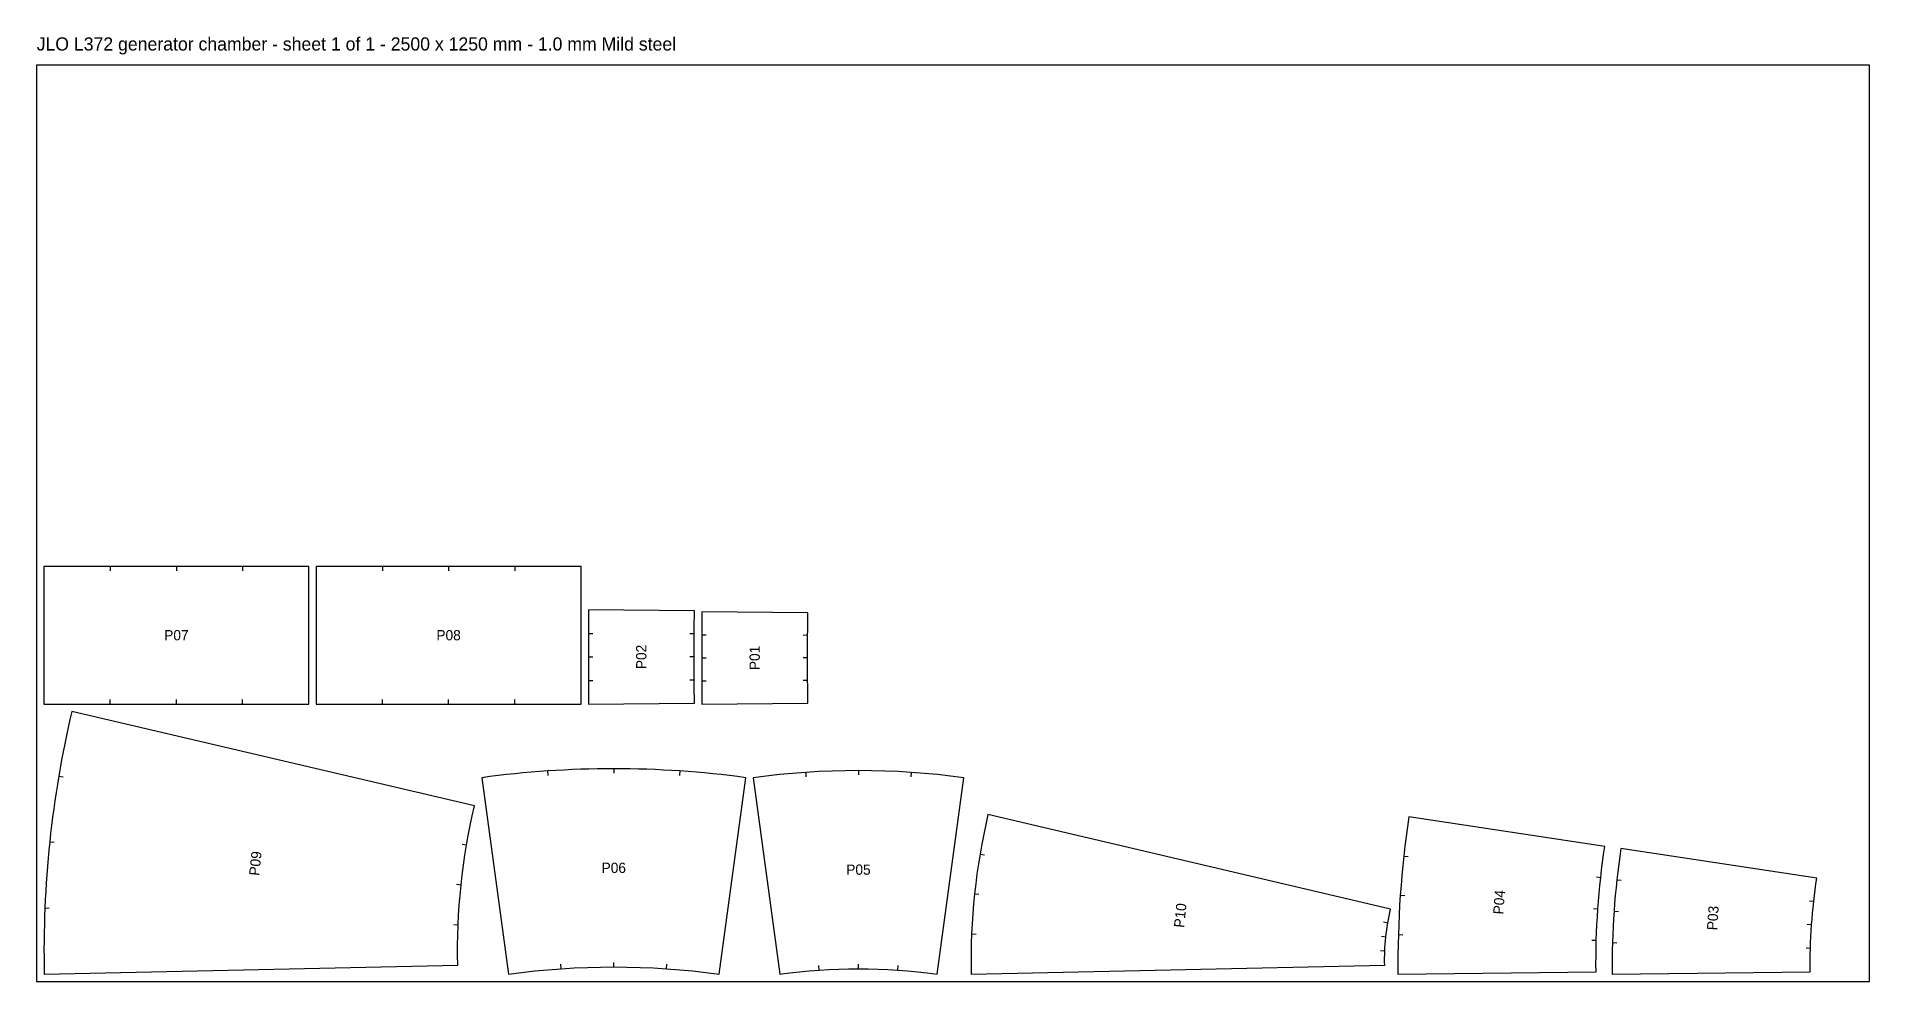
# Model space of a CAD drawing. Header units: millimetres. Extents: x 0 to 2500, y 0 to 1289.
import ezdxf
from ezdxf.enums import TextEntityAlignment as Align

# ---------------------------------------------------------------- set-up
doc = ezdxf.new("R2010")
doc.units = ezdxf.units.MM
for name, color, linetype in [('CUT', 7, 'CONTINUOUS'), ('ETCH', 5, 'CONTINUOUS'), ('LABEL', 3, 'CONTINUOUS'), ('SHEET', 8, 'CONTINUOUS')]:
    doc.layers.add(name, color=color, linetype=linetype)

msp = doc.modelspace()

# ---------------------------------------------------------------- linework, layer by layer
at = {"layer": 'CUT'}
for points in [[(10, 378.355387), (371.283155, 378.355387), (371.283155, 566.251167), (10, 566.251167)], [(381.283155, 378.355387), (742.56631, 378.355387), (742.56631, 566.251167), (381.283155, 566.251167)]]:
    msp.add_lwpolyline(points, close=True, dxfattribs=at)
for points in [[(752.85787, 506.844763, 0.004538), (752.85787, 378.355387), (897.261331, 379.666096, -0.004538), (897.261331, 505.534054)], [(907.546942, 504.223346, 0.004538), (907.546942, 378.355387), (1051.950404, 379.666096, -0.004538), (1051.950404, 502.912637)], [(47.986786, 368.355387, 0.063039), (10.322117, 10), (574.336066, 21.953849, -0.063039), (597.190332, 239.397665)], [(967.372993, 277.881828, 0.067729), (607.190332, 277.881828), (643.64449, 10, -0.067729), (930.918835, 10)], [(1264.647338, 277.881828, 0.067729), (977.372993, 277.881828), (1013.827151, 10, -0.067729), (1228.19318, 10)], [(1297.697059, 227.443817, 0.063039), (1274.842793, 10), (1838.856741, 21.953849, -0.063039), (1846.900604, 98.486095)], [(1871.954248, 224.268125, 0.040054), (1856.971161, 10), (2127.144906, 12.76974, -0.040054), (2139.113207, 183.924423)], [(2161.137868, 181.154683, 0.040054), (2149.169567, 10), (2419.343311, 12.76974, -0.040054), (2428.296827, 140.810981)]]:
    msp.add_lwpolyline(points, format="xyb", close=True, dxfattribs=at)
at = {"layer": 'ETCH'}
for p, q in [((100.320789, 566.251167), (100.320789, 560.251167)), ((190.641578, 566.251167), (190.641578, 560.251167)), ((280.962366, 566.251167), (280.962366, 560.251167)), ((471.603944, 566.251167), (471.603944, 560.251167)), ((561.924733, 566.251167), (561.924733, 560.251167)), ((652.245522, 566.251167), (652.245522, 560.251167)), ((752.639201, 474.72275), (758.639139, 474.69552)), ((897.047123, 474.067389), (891.047185, 474.094618)), ((907.332734, 472.75668), (913.332672, 472.729451)), ((1051.740657, 472.101319), (1045.740719, 472.128548)), ((752.56631, 442.600075), (758.56631, 442.600075)), ((896.97572, 442.600075), (890.97572, 442.600075)), ((907.261331, 441.289366), (913.261331, 441.289366)), ((1051.670741, 441.289366), (1045.670741, 441.289366)), ((752.639201, 410.4774), (758.639139, 410.50463)), ((897.047123, 411.132761), (891.047185, 411.105532)), ((907.332734, 409.822053), (913.332672, 409.849282)), ((1051.740657, 410.477414), (1045.740719, 410.450185)), ((100.320789, 378.355387), (100.320789, 384.355387)), ((190.641578, 378.355387), (190.641578, 384.355387)), ((280.962366, 378.355387), (280.962366, 384.355387)), ((471.603944, 378.355387), (471.603944, 384.355387)), ((561.924733, 378.355387), (561.924733, 384.355387)), ((652.245522, 378.355387), (652.245522, 384.355387)), ((30.120761, 279.834452), (36.036613, 278.833109)), ((697.029701, 287.026443), (697.435149, 281.040157)), ((787.281662, 290.0793), (787.281662, 284.0793)), ((877.533623, 287.026443), (877.128176, 281.040157)), ((1049.027042, 285.175386), (1049.432489, 279.189101)), ((1121.010165, 287.610283), (1121.010165, 281.610283)), ((1192.993289, 285.175386), (1192.587841, 279.189101)), ((17.85932, 190.36486), (23.826451, 189.737689)), ((586.349538, 185.684701), (580.433686, 186.686045)), ((1286.856266, 173.730853), (1292.772118, 172.729509)), ((1864.993577, 170.969063), (1870.957415, 170.311315)), ((578.909509, 131.396109), (572.942378, 132.02328)), ((2133.55311, 141.349802), (2127.589272, 142.00755)), ((2155.577771, 138.580063), (2161.54161, 137.922315)), ((11.251045, 100.301096), (17.245813, 100.050583)), ((1279.416236, 119.44226), (1285.383368, 118.815089)), ((1860.171594, 117.434126), (1866.156978, 117.015588)), ((2424.137305, 108.960802), (2418.173467, 109.61855)), ((574.899723, 76.746983), (568.904955, 76.997496)), ((1843.085043, 79.581102), (1837.16919, 80.582445)), ((2129.701371, 98.586768), (2123.715987, 99.005307)), ((2151.726032, 95.817029), (2157.711417, 95.39849)), ((2421.255809, 76.969671), (2415.270425, 77.38821)), ((1275.40645, 64.793135), (1281.401218, 64.542621)), ((1840.466426, 60.473509), (1834.499294, 61.10068)), ((1857.496026, 63.749098), (1863.493366, 63.570439)), ((2127.564161, 55.703843), (2121.566822, 55.882502)), ((2149.588822, 52.934103), (2155.586162, 52.755444)), ((787.281662, 19.728455), (787.281662, 25.728455)), ((1839.055128, 41.239022), (1833.06036, 41.489535)), ((2419.656957, 44.888848), (2413.659618, 45.067507)), ((715.298539, 17.293558), (714.893092, 23.279844)), ((859.264786, 17.293558), (859.670233, 23.279844)), ((1067.295879, 15.442502), (1066.890432, 21.428787)), ((1121.010165, 17.259438), (1121.010165, 23.259438)), ((1174.724451, 15.442502), (1175.129899, 21.428787))]:
    msp.add_line(p, q, dxfattribs=at)
at = {"layer": 'SHEET'}
msp.add_lwpolyline([(0, 0), (2500, 0), (2500, 1250), (0, 1250)], close=True, dxfattribs=at)

# ---------------------------------------------------------------- texts
at = {"layer": 'LABEL'}
for s, p in [('P07', (190.641578, 472.303277)), ('P08', (561.924733, 472.303277)), ('P06', (787.281662, 154.903877)), ('P05', (1121.010165, 152.43486))]:
    msp.add_text(s, height=14, dxfattribs=at).set_placement(p, align=Align.MIDDLE_CENTER)
for s, rotation, p in [('P02', 90, (824.771015, 442.600075)), ('P01', 90, (979.466036, 441.289366)), ('P09', 84, (298.384414, 160.880484)), ('P10', 84, (1559.941331, 89.957885)), ('P04', 86, (1994.936483, 108.010447)), ('P03', 86, (2286.490921, 86.39335))]:
    msp.add_text(s, height=14, rotation=rotation, dxfattribs=at).set_placement(p, align=Align.MIDDLE_CENTER)
at = {"layer": 'SHEET'}
msp.add_text('JLO L372 generator chamber - sheet 1 of 1 - 2500 x 1250 mm - 1.0 mm Mild steel', height=18, dxfattribs=at).set_placement((0, 1270))

doc.saveas('drawing.dxf')
